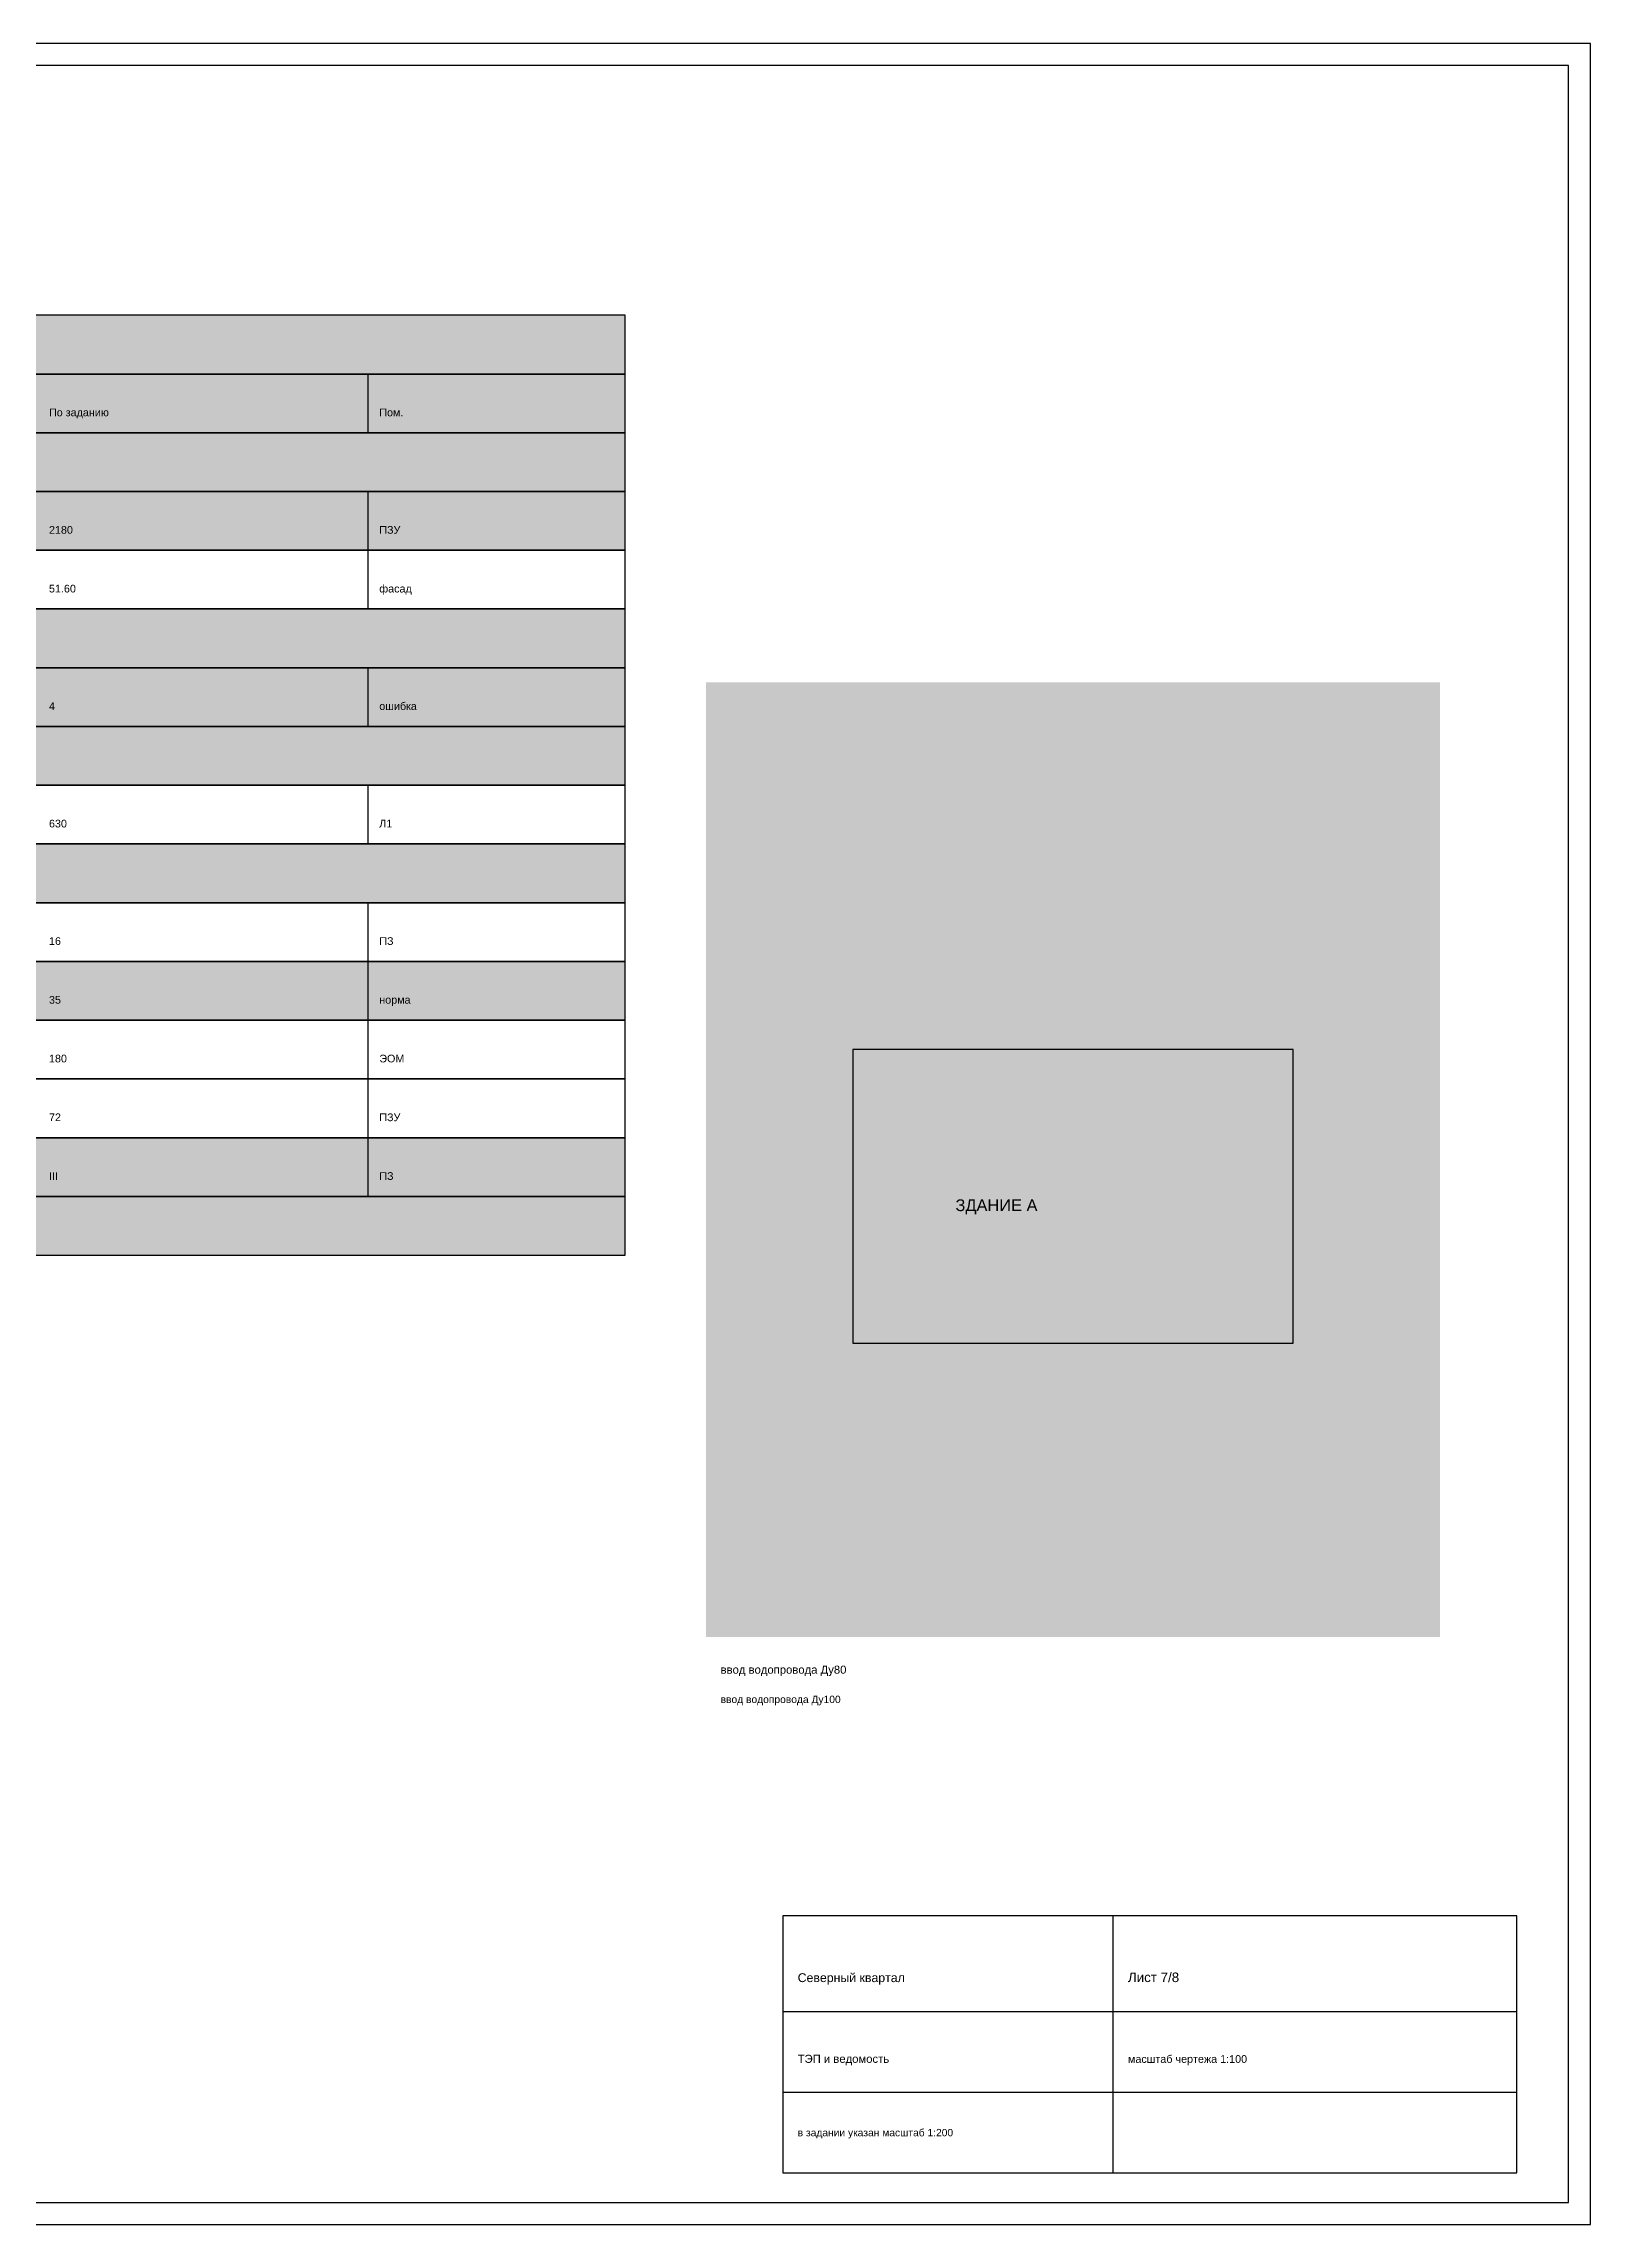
# Model space of a CAD drawing. Header units: millimetres. Extents: x 0 to 7008, y 0 to 594.
# Drawn here: x 5706 to 6127, y 0 to 594 of the extents above; entities that cross this region are included whole.
import ezdxf

# ---------------------------------------------------------------- set-up
doc = ezdxf.new("R2010")
doc.units = ezdxf.units.MM
for name, color, linetype in [('GRAPH', 7, 'Continuous'), ('TABLE', 5, 'Continuous'), ('TABLE_FILL', 8, 'Continuous'), ('TEXT', 2, 'Continuous')]:
    doc.layers.add(name, color=color, linetype=linetype)
doc.styles.get("Standard").update_dxf_attribs({"font": 'arial.ttf'})

msp = doc.modelspace()

# ---------------------------------------------------------------- hatches: boundary and pattern name
at = {"layer": 'TABLE_FILL'}
for points in [[(5306, 504), (5864, 504), (5864, 520), (5306, 520)], [(5306, 488), (5864, 488), (5864, 504), (5306, 504)], [(5306, 472), (5864, 472), (5864, 488), (5306, 488)], [(5306, 456), (5864, 456), (5864, 472), (5306, 472)], [(5306, 424), (5864, 424), (5864, 440), (5306, 440)], [(5306, 408), (5864, 408), (5864, 424), (5306, 424)], [(5886, 160), (6086, 160), (6086, 420), (5886, 420)], [(5306, 392), (5864, 392), (5864, 408), (5306, 408)], [(5306, 360), (5864, 360), (5864, 376), (5306, 376)], [(5306, 328), (5864, 328), (5864, 344), (5306, 344)], [(5306, 280), (5864, 280), (5864, 296), (5306, 296)], [(5306, 264), (5864, 264), (5864, 280), (5306, 280)]]:
    msp.add_hatch(color=7, dxfattribs=at).paths.add_polyline_path(points)

# ---------------------------------------------------------------- linework, layer by layer
at = {"layer": 'GRAPH'}
for p, q in [((6121, 588), (5292, 588)), ((6121, 6), (6121, 588)), ((6046, 320), (5926, 320)), ((5926, 320), (5926, 240)), ((6046, 240), (6046, 320)), ((5926, 240), (6046, 240)), ((6107, 84), (5907, 84)), ((5907, 84), (5907, 14)), ((5997, 14), (5997, 84)), ((6107, 14), (6107, 84)), ((5907, 58), (6107, 58)), ((5907, 36), (6107, 36)), ((5907, 14), (6107, 14)), ((5292, 6), (6121, 6))]:
    msp.add_line(p, q, dxfattribs=at)
msp.add_lwpolyline([(5286, 0), (6127, 0), (6127, 594), (5286, 594)], close=True, dxfattribs=at)
at = {"layer": 'TABLE'}
for p, q in [((5864, 520), (5306, 520)), ((5864, 504), (5864, 520)), ((5306, 504), (5864, 504)), ((5864, 504), (5306, 504)), ((5794, 488), (5794, 504)), ((5864, 488), (5864, 504)), ((5306, 488), (5864, 488)), ((5864, 488), (5306, 488)), ((5864, 472), (5864, 488)), ((5306, 472), (5864, 472)), ((5864, 472), (5306, 472)), ((5794, 456), (5794, 472)), ((5864, 456), (5864, 472)), ((5306, 456), (5864, 456)), ((5864, 456), (5306, 456)), ((5794, 440), (5794, 456)), ((5864, 440), (5864, 456)), ((5306, 440), (5864, 440)), ((5864, 440), (5306, 440)), ((5864, 424), (5864, 440)), ((5306, 424), (5864, 424)), ((5864, 424), (5306, 424)), ((5794, 408), (5794, 424)), ((5864, 408), (5864, 424)), ((5306, 408), (5864, 408)), ((5864, 408), (5306, 408)), ((5864, 392), (5864, 408)), ((5306, 392), (5864, 392)), ((5864, 392), (5306, 392)), ((5794, 376), (5794, 392)), ((5864, 376), (5864, 392)), ((5306, 376), (5864, 376)), ((5864, 376), (5306, 376)), ((5864, 360), (5864, 376)), ((5306, 360), (5864, 360)), ((5864, 360), (5306, 360)), ((5794, 344), (5794, 360)), ((5864, 344), (5864, 360)), ((5306, 344), (5864, 344)), ((5864, 344), (5306, 344)), ((5794, 328), (5794, 344)), ((5864, 328), (5864, 344)), ((5306, 328), (5864, 328)), ((5864, 328), (5306, 328)), ((5794, 312), (5794, 328)), ((5864, 312), (5864, 328)), ((5306, 312), (5864, 312)), ((5864, 312), (5306, 312)), ((5794, 296), (5794, 312)), ((5864, 296), (5864, 312)), ((5306, 296), (5864, 296)), ((5864, 296), (5306, 296)), ((5794, 280), (5794, 296)), ((5864, 280), (5864, 296)), ((5306, 280), (5864, 280)), ((5864, 280), (5306, 280)), ((5864, 264), (5864, 280)), ((5306, 264), (5864, 264))]:
    msp.add_line(p, q, dxfattribs=at)

# ---------------------------------------------------------------- texts
for s, p in [('По заданию', (5707, 492.5)), ('Пом.', (5797, 492.5)), ('2180', (5707, 460.5)), ('ПЗУ', (5797, 460.5)), ('51.60', (5707, 444.5)), ('фасад', (5797, 444.5)), ('4', (5707, 412.5)), ('ошибка', (5797, 412.5)), ('630', (5707, 380.5)), ('Л1', (5797, 380.5)), ('16', (5707, 348.5)), ('ПЗ', (5797, 348.5)), ('35', (5707, 332.5)), ('норма', (5797, 332.5)), ('180', (5707, 316.5)), ('ЭОМ', (5797, 316.5)), ('72', (5707, 300.5)), ('ПЗУ', (5797, 300.5)), ('III', (5707, 284.5)), ('ПЗ', (5797, 284.5))]:
    msp.add_text(s, height=2.1, dxfattribs=at).set_placement(p)
at = {"layer": 'TEXT'}
for s, height, p in [('ЗДАНИЕ А', 3.2, (5954, 276)), ('ввод водопровода Ду80', 2.2, (5890, 150)), ('ввод водопровода Ду100', 2, (5890, 142)), ('Северный квартал', 2.4, (5911, 66)), ('Лист 7/8', 2.6, (6001, 66)), ('ТЭП и ведомость', 2.2, (5911, 44)), ('масштаб чертежа 1:100', 2.1, (6001, 44)), ('в задании указан масштаб 1:200', 2, (5911, 24))]:
    msp.add_text(s, height=height, dxfattribs=at).set_placement(p)

doc.saveas('drawing.dxf')
